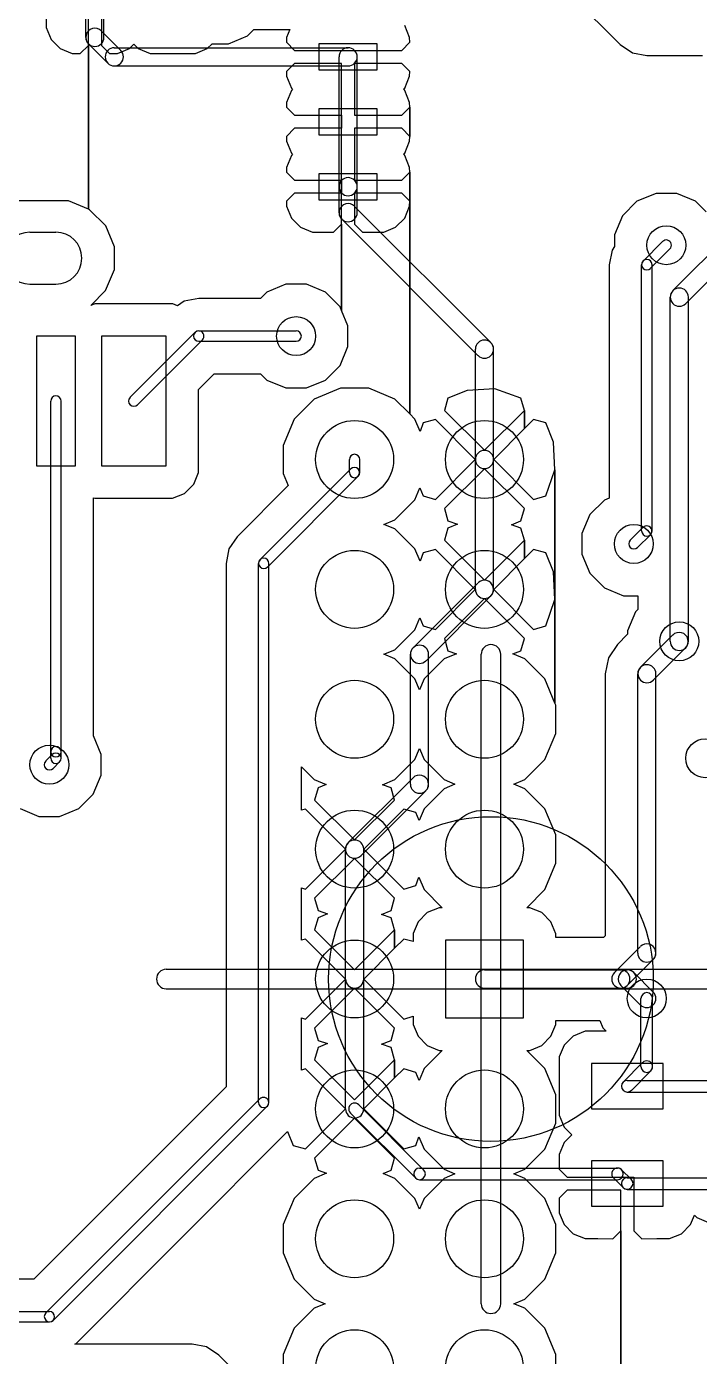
# Model space of a CAD drawing. Extents: x -29274 to 69862, y 24345 to 162744.
# Drawn here: x 47474 to 52655, y 57964 to 68203 of the extents above; entities that cross this region are included whole.
import ezdxf

# ---------------------------------------------------------------- set-up
doc = ezdxf.new("R2010")
doc.units = 0
doc.layers.add('BLACK', color=1, linetype='CONTINUOUS')

msp = doc.modelspace()

# ---------------------------------------------------------------- linework, layer by layer
at = {"layer": 'BLACK'}
for p, q in [((50745, 69365), (52045, 68065)), ((50745, 69365), (52045, 68065)), ((47930, 68120), (47930, 68470)), ((47950, 68057), (47950, 68420)), ((47950, 68057), (47950, 68420)), ((48070, 68120), (48070, 68470)), ((47626, 68294), (47626, 68195)), ((47626, 68294), (47626, 68195)), ((48050, 68370), (48050, 68057)), ((48050, 68370), (48050, 68057)), ((47626, 68195), (47664, 68104)), ((47626, 68195), (47664, 68104)), ((50424, 68119), (50386, 68211)), ((50424, 68119), (50386, 68211)), ((47664, 68104), (47734, 68034)), ((47664, 68104), (47734, 68034)), ((48199, 68020), (48050, 68169)), ((49029, 68071), (49176, 68132)), ((49029, 68071), (49176, 68132)), ((49176, 68132), (49224, 68180)), ((49176, 68132), (49224, 68180)), ((49224, 68180), (49501, 68180)), ((49224, 68180), (49501, 68180)), ((49476, 68119), (49475, 68082)), ((49476, 68119), (49475, 68082)), ((49501, 68180), (49476, 68119)), ((49501, 68180), (49476, 68119)), ((50425, 68082), (50424, 68119)), ((50425, 68082), (50424, 68119)), ((47734, 68034), (47826, 67996)), ((47734, 68034), (47826, 67996)), ((47826, 67996), (47888, 67995)), ((47826, 67996), (47888, 67995)), ((47888, 67995), (47950, 68057)), ((47888, 67995), (47950, 68057)), ((47950, 66798), (47950, 68057)), ((47950, 68057), (47950, 66798)), ((47950, 66798), (47950, 68057)), ((47950, 68057), (47950, 66798)), ((48100, 67921), (47951, 68070)), ((48050, 68057), (48112, 67995)), ((48050, 68057), (48112, 67995)), ((48112, 67995), (48174, 67996)), ((48112, 67995), (48174, 67996)), ((48150, 68040), (49950, 68040)), ((48174, 67996), (48266, 68034)), ((48174, 67996), (48266, 68034)), ((48266, 68034), (48300, 68068)), ((48266, 68034), (48300, 68068)), ((48300, 68068), (48334, 68034)), ((48300, 68068), (48334, 68034)), ((48334, 68034), (48425, 67996)), ((48334, 68034), (48425, 67996)), ((48425, 67996), (48524, 67996)), ((48425, 67996), (48524, 67996)), ((48524, 67996), (48774, 67996)), ((48524, 67996), (48774, 67996)), ((48774, 67996), (48866, 68034)), ((48774, 67996), (48866, 68034)), ((48866, 68034), (48903, 68071)), ((48866, 68034), (48903, 68071)), ((48903, 68071), (49029, 68071)), ((48903, 68071), (49029, 68071)), ((49475, 68082), (49537, 68020)), ((49475, 68082), (49537, 68020)), ((49537, 68020), (49850, 68020)), ((49537, 68020), (49850, 68020)), ((50175, 68070), (49725, 68070)), ((49725, 68070), (49725, 67870)), ((49850, 68020), (49900, 68020)), ((49850, 68020), (49900, 68020)), ((49900, 68020), (50000, 68020)), ((49900, 68020), (50000, 68020)), ((50000, 68020), (50050, 68020)), ((50000, 68020), (50050, 68020)), ((50050, 68020), (50363, 68020)), ((50050, 68020), (50363, 68020)), ((50175, 67870), (50175, 68070)), ((50363, 68020), (50425, 68082)), ((50363, 68020), (50425, 68082)), ((52045, 68065), (52139, 68002)), ((52045, 68065), (52139, 68002)), ((52139, 68002), (52250, 67980)), ((52139, 68002), (52250, 67980)), ((48150, 67900), (49950, 67900)), ((49537, 67920), (49475, 67858)), ((49537, 67920), (49475, 67858)), ((49900, 67920), (49537, 67920)), ((49900, 67920), (49537, 67920)), ((49880, 66970), (49880, 67970)), ((49900, 67758), (49900, 67920)), ((49900, 67758), (49900, 67920)), ((50363, 67920), (50000, 67920)), ((50000, 67920), (50000, 67758)), ((50363, 67920), (50000, 67920)), ((50000, 67920), (50000, 67758)), ((50020, 66970), (50020, 67970)), ((50425, 67858), (50363, 67920)), ((50425, 67858), (50363, 67920)), ((52250, 67980), (52680, 67980)), ((52250, 67980), (52680, 67980)), ((49475, 67858), (49476, 67821)), ((49475, 67858), (49476, 67821)), ((49476, 67821), (49514, 67729)), ((49476, 67821), (49514, 67729)), ((49725, 67870), (50175, 67870)), ((50386, 67729), (50424, 67821)), ((50386, 67729), (50424, 67821)), ((50424, 67821), (50425, 67858)), ((50424, 67821), (50425, 67858)), ((49514, 67711), (49476, 67619)), ((49514, 67711), (49476, 67619)), ((49514, 67729), (49523, 67720)), ((49514, 67729), (49523, 67720)), ((49523, 67720), (49514, 67711)), ((49523, 67720), (49514, 67711)), ((49900, 67682), (49900, 67758)), ((49900, 67682), (49900, 67758)), ((49900, 67520), (49900, 67682)), ((49900, 67520), (49900, 67682)), ((50000, 67758), (50000, 67682)), ((50000, 67758), (50000, 67682)), ((50000, 67682), (50000, 67520)), ((50000, 67682), (50000, 67520)), ((50377, 67720), (50386, 67729)), ((50377, 67720), (50386, 67729)), ((50386, 67711), (50377, 67720)), ((50386, 67711), (50377, 67720)), ((50424, 67619), (50386, 67711)), ((50424, 67619), (50386, 67711)), ((49476, 67619), (49475, 67582)), ((49476, 67619), (49475, 67582)), ((49475, 67582), (49537, 67520)), ((49475, 67582), (49537, 67520)), ((50363, 67520), (50425, 67582)), ((50363, 67520), (50425, 67582)), ((50425, 67582), (50424, 67619)), ((50425, 67582), (50424, 67619)), ((50425, 67358), (50425, 67582)), ((50425, 67582), (50425, 67358)), ((50425, 67358), (50425, 67582)), ((50425, 67582), (50425, 67358)), ((49537, 67520), (49900, 67520)), ((49537, 67520), (49900, 67520)), ((50175, 67570), (49725, 67570)), ((49725, 67570), (49725, 67370)), ((49900, 67420), (49900, 67520)), ((49900, 67520), (49900, 67420)), ((49900, 67420), (49900, 67520)), ((49900, 67520), (49900, 67420)), ((50000, 67520), (50363, 67520)), ((50000, 67520), (50363, 67520)), ((50175, 67370), (50175, 67570)), ((49537, 67420), (49475, 67358)), ((49537, 67420), (49475, 67358)), ((49900, 67420), (49537, 67420)), ((49900, 67420), (49537, 67420)), ((49725, 67370), (50175, 67370)), ((49900, 67258), (49900, 67420)), ((49900, 67258), (49900, 67420)), ((50363, 67420), (50000, 67420)), ((50000, 67420), (50000, 67258)), ((50363, 67420), (50000, 67420)), ((50000, 67420), (50000, 67258)), ((50425, 67358), (50363, 67420)), ((50425, 67358), (50363, 67420)), ((49475, 67358), (49476, 67321)), ((49475, 67358), (49476, 67321)), ((49476, 67321), (49514, 67229)), ((49476, 67321), (49514, 67229)), ((50386, 67229), (50424, 67321)), ((50386, 67229), (50424, 67321)), ((50424, 67321), (50425, 67358)), ((50424, 67321), (50425, 67358)), ((49514, 67211), (49476, 67119)), ((49514, 67211), (49476, 67119)), ((49514, 67229), (49523, 67220)), ((49514, 67229), (49523, 67220)), ((49523, 67220), (49514, 67211)), ((49523, 67220), (49514, 67211)), ((49900, 67182), (49900, 67258)), ((49900, 67182), (49900, 67258)), ((49900, 67020), (49900, 67182)), ((49900, 67020), (49900, 67182)), ((50000, 67258), (50000, 67182)), ((50000, 67258), (50000, 67182)), ((50000, 67182), (50000, 67020)), ((50000, 67182), (50000, 67020)), ((50377, 67220), (50386, 67229)), ((50377, 67220), (50386, 67229)), ((50386, 67211), (50377, 67220)), ((50386, 67211), (50377, 67220)), ((50424, 67119), (50386, 67211)), ((50424, 67119), (50386, 67211)), ((49476, 67119), (49475, 67082)), ((49476, 67119), (49475, 67082)), ((49475, 67082), (49537, 67020)), ((49475, 67082), (49537, 67020)), ((50175, 67070), (49725, 67070)), ((49725, 67070), (49725, 66870)), ((50175, 66870), (50175, 67070)), ((50363, 67020), (50425, 67082)), ((50363, 67020), (50425, 67082)), ((50425, 67082), (50424, 67119)), ((50425, 67082), (50424, 67119)), ((50425, 66858), (50425, 67082)), ((50425, 67082), (50425, 66858)), ((50425, 66858), (50425, 67082)), ((50425, 67082), (50425, 66858)), ((49537, 67020), (49900, 67020)), ((49537, 67020), (49900, 67020)), ((49880, 66770), (49880, 66970)), ((49900, 66920), (49900, 67020)), ((49900, 67020), (49900, 66920)), ((49900, 66920), (49900, 67020)), ((49900, 67020), (49900, 66920)), ((50000, 67020), (50363, 67020)), ((50000, 67020), (50363, 67020)), ((50020, 66770), (50020, 66970)), ((52451, 66170), (53300, 67019)), ((47623, 66861), (47403, 66861)), ((47623, 66861), (47403, 66861)), ((47798, 66861), (47623, 66861)), ((47798, 66861), (47623, 66861)), ((47950, 66798), (47798, 66861)), ((47950, 66798), (47798, 66861)), ((49537, 66920), (49475, 66858)), ((49537, 66920), (49475, 66858)), ((49475, 66858), (49476, 66821)), ((49475, 66858), (49476, 66821)), ((49900, 66920), (49537, 66920)), ((49900, 66920), (49537, 66920)), ((49725, 66870), (50175, 66870)), ((49900, 66682), (49900, 66920)), ((49900, 66682), (49900, 66920)), ((50363, 66920), (50000, 66920)), ((50000, 66920), (50000, 66682)), ((50363, 66920), (50000, 66920)), ((50000, 66920), (50000, 66682)), ((50425, 66858), (50363, 66920)), ((50425, 66858), (50363, 66920)), ((50424, 66821), (50425, 66858)), ((50424, 66821), (50425, 66858)), ((50425, 65221), (50425, 66858)), ((50425, 66858), (50425, 65221)), ((50425, 65221), (50425, 66858)), ((50425, 66858), (50425, 65221)), ((52174, 66858), (52062, 66746)), ((52174, 66858), (52062, 66746)), ((52321, 66919), (52174, 66858)), ((52321, 66919), (52174, 66858)), ((52480, 66919), (52321, 66919)), ((52480, 66919), (52321, 66919)), ((52626, 66858), (52480, 66919)), ((52626, 66858), (52480, 66919)), ((52550, 66071), (53399, 66920)), ((52706, 66778), (52626, 66858)), ((52706, 66778), (52626, 66858)), ((47960, 66793), (47950, 66798)), ((47960, 66793), (47950, 66798)), ((48084, 66669), (47960, 66793)), ((48084, 66669), (47960, 66793)), ((49476, 66821), (49514, 66729)), ((49476, 66821), (49514, 66729)), ((51049, 65770), (50000, 66819)), ((50386, 66729), (50424, 66821)), ((50386, 66729), (50424, 66821)), ((48151, 66507), (48084, 66669)), ((48151, 66507), (48084, 66669)), ((49514, 66729), (49584, 66659)), ((49514, 66729), (49584, 66659)), ((49584, 66659), (49675, 66621)), ((49584, 66659), (49675, 66621)), ((49838, 66620), (49900, 66682)), ((49838, 66620), (49900, 66682)), ((49900, 66018), (49900, 66682)), ((49900, 66682), (49900, 66018)), ((49900, 66018), (49900, 66682)), ((49900, 66682), (49900, 66018)), ((50950, 65671), (49901, 66720)), ((50000, 66682), (50062, 66620)), ((50000, 66682), (50062, 66620)), ((50225, 66621), (50316, 66659)), ((50225, 66621), (50316, 66659)), ((50316, 66659), (50386, 66729)), ((50316, 66659), (50386, 66729)), ((52062, 66746), (52001, 66600)), ((52062, 66746), (52001, 66600)), ((47500, 66620), (47700, 66620)), ((49675, 66621), (49774, 66621)), ((49675, 66621), (49774, 66621)), ((49774, 66621), (49838, 66620)), ((49774, 66621), (49838, 66620)), ((50062, 66620), (50126, 66621)), ((50062, 66620), (50126, 66621)), ((50126, 66621), (50225, 66621)), ((50126, 66621), (50225, 66621)), ((52001, 66600), (52001, 66510)), ((52001, 66600), (52001, 66510)), ((48151, 66332), (48151, 66507)), ((48151, 66332), (48151, 66507)), ((51982, 66481), (51960, 66370)), ((51982, 66481), (51960, 66370)), ((52001, 66510), (51982, 66481)), ((52001, 66510), (51982, 66481)), ((52222, 66398), (52372, 66548)), ((52278, 66342), (52428, 66492)), ((51960, 66370), (51960, 64573)), ((51960, 66370), (51960, 64573)), ((52210, 64320), (52210, 66370)), ((52290, 64320), (52290, 66370)), ((48083, 66170), (48151, 66332)), ((48083, 66170), (48151, 66332)), ((47500, 66220), (47700, 66220)), ((47968, 66056), (48083, 66170)), ((47968, 66056), (48083, 66170)), ((49324, 66158), (49276, 66110)), ((49324, 66158), (49276, 66110)), ((49471, 66219), (49324, 66158)), ((49471, 66219), (49324, 66158)), ((49630, 66219), (49471, 66219)), ((49630, 66219), (49471, 66219)), ((49776, 66158), (49630, 66219)), ((49776, 66158), (49630, 66219)), ((49888, 66046), (49776, 66158)), ((49888, 66046), (49776, 66158)), ((48001, 66069), (47968, 66056)), ((48001, 66069), (47968, 66056)), ((48501, 66069), (48001, 66069)), ((48501, 66069), (48001, 66069)), ((48600, 66069), (48501, 66069)), ((48600, 66069), (48501, 66069)), ((48637, 66054), (48600, 66069)), ((48637, 66054), (48600, 66069)), ((48689, 66088), (48637, 66054)), ((48689, 66088), (48637, 66054)), ((48800, 66110), (48689, 66088)), ((48800, 66110), (48689, 66088)), ((49276, 66110), (48800, 66110)), ((49276, 66110), (48800, 66110)), ((49900, 66018), (49888, 66046)), ((49900, 66018), (49888, 66046)), ((52430, 63470), (52430, 66120)), ((52570, 63470), (52570, 66120)), ((49949, 65899), (49900, 66018)), ((49949, 65899), (49900, 66018)), ((48272, 65349), (48771, 65848)), ((48800, 65860), (49550, 65860)), ((49949, 65740), (49949, 65899)), ((49949, 65740), (49949, 65899)), ((47850, 65820), (47550, 65820)), ((47550, 65820), (47550, 64820)), ((47850, 64820), (47850, 65820)), ((48550, 65820), (48050, 65820)), ((48050, 65820), (48050, 64820)), ((48329, 65292), (48828, 65791)), ((48550, 64820), (48550, 65820)), ((48800, 65780), (49550, 65780)), ((49888, 65594), (49949, 65740)), ((49888, 65594), (49949, 65740)), ((50930, 64870), (50930, 65720)), ((51070, 64870), (51070, 65720)), ((48799, 65409), (48920, 65530)), ((48799, 65409), (48920, 65530)), ((48920, 65530), (49276, 65530)), ((48920, 65530), (49276, 65530)), ((49276, 65530), (49324, 65482)), ((49276, 65530), (49324, 65482)), ((49776, 65482), (49888, 65594)), ((49776, 65482), (49888, 65594)), ((49324, 65482), (49470, 65421)), ((49324, 65482), (49470, 65421)), ((49629, 65421), (49776, 65482)), ((49629, 65421), (49776, 65482)), ((48799, 64869), (48799, 65409)), ((48799, 64869), (48799, 65409)), ((49470, 65421), (49629, 65421)), ((49470, 65421), (49629, 65421)), ((49689, 65335), (49535, 65181)), ((49689, 65335), (49535, 65181)), ((49891, 65419), (49689, 65335)), ((49891, 65419), (49689, 65335)), ((50109, 65419), (49891, 65419)), ((50109, 65419), (49891, 65419)), ((50311, 65335), (50109, 65419)), ((50311, 65335), (50109, 65419)), ((50425, 65221), (50311, 65335)), ((50425, 65221), (50311, 65335)), ((50719, 65342), (50692, 65248)), ((50719, 65342), (50692, 65248)), ((50866, 65402), (50719, 65342)), ((50866, 65402), (50719, 65342)), ((51079, 65413), (50866, 65402)), ((51079, 65413), (50866, 65402)), ((51281, 65342), (51079, 65413)), ((51281, 65342), (51079, 65413)), ((51308, 65248), (51281, 65342)), ((51308, 65248), (51281, 65342)), ((47660, 62620), (47660, 65320)), ((47740, 62620), (47740, 65320)), ((50465, 65181), (50425, 65221)), ((50465, 65181), (50425, 65221)), ((50692, 65248), (51000, 64941)), ((50692, 65248), (51000, 64941)), ((51000, 64941), (51308, 65248)), ((51000, 64941), (51308, 65248)), ((51308, 65108), (51308, 65248)), ((51308, 65248), (51308, 65108)), ((51308, 65108), (51308, 65248)), ((51308, 65248), (51308, 65108)), ((49535, 65181), (49451, 64979)), ((49535, 65181), (49451, 64979)), ((50504, 65086), (50465, 65181)), ((50504, 65086), (50465, 65181)), ((50528, 65151), (50504, 65086)), ((50528, 65151), (50504, 65086)), ((50622, 65178), (50528, 65151)), ((50622, 65178), (50528, 65151)), ((50929, 64870), (50622, 65178)), ((50929, 64870), (50622, 65178)), ((51378, 65178), (51308, 65108)), ((51378, 65178), (51308, 65108)), ((51472, 65151), (51378, 65178)), ((51472, 65151), (51378, 65178)), ((51532, 65004), (51472, 65151)), ((51532, 65004), (51472, 65151)), ((51308, 65108), (51071, 64870)), ((51308, 65108), (51071, 64870)), ((49451, 64979), (49451, 64761)), ((49451, 64979), (49451, 64761)), ((51543, 64791), (51532, 65004)), ((51543, 64791), (51532, 65004)), ((47550, 64820), (47850, 64820)), ((48050, 64820), (48550, 64820)), ((48799, 64770), (48799, 64869)), ((48799, 64770), (48799, 64869)), ((49960, 64770), (49960, 64870)), ((50040, 64770), (50040, 64870)), ((50622, 64562), (50929, 64870)), ((50622, 64562), (50929, 64870)), ((50930, 63870), (50930, 64870)), ((51070, 63870), (51070, 64870)), ((51071, 64870), (51378, 64562)), ((51071, 64870), (51378, 64562)), ((48761, 64679), (48799, 64770)), ((48761, 64679), (48799, 64770)), ((49971, 64798), (49272, 64099)), ((50028, 64741), (49329, 64042)), ((49451, 64761), (49489, 64670)), ((49451, 64761), (49489, 64670)), ((51000, 64799), (50692, 64492)), ((51000, 64799), (50692, 64492)), ((51308, 64492), (51000, 64799)), ((51308, 64492), (51000, 64799)), ((51472, 64589), (51543, 64791)), ((51472, 64589), (51543, 64791)), ((51543, 63791), (51543, 64791)), ((51543, 64791), (51543, 63791)), ((51543, 63791), (51543, 64791)), ((51543, 64791), (51543, 63791)), ((48599, 64571), (48691, 64609)), ((48599, 64571), (48691, 64609)), ((48691, 64609), (48761, 64679)), ((48691, 64609), (48761, 64679)), ((49489, 64670), (49095, 64275)), ((49489, 64670), (49095, 64275)), ((50465, 64559), (50502, 64651)), ((50465, 64559), (50502, 64651)), ((50502, 64651), (50528, 64589)), ((50502, 64651), (50528, 64589)), ((47990, 62742), (47990, 64576)), ((47990, 64576), (48000, 64571)), ((47990, 62742), (47990, 64576)), ((47990, 64576), (48000, 64571)), ((48000, 64571), (48099, 64571)), ((48000, 64571), (48099, 64571)), ((48099, 64571), (48599, 64571)), ((48099, 64571), (48599, 64571)), ((50311, 64405), (50465, 64559)), ((50311, 64405), (50465, 64559)), ((50528, 64589), (50622, 64562)), ((50528, 64589), (50622, 64562)), ((51378, 64562), (51472, 64589)), ((51378, 64562), (51472, 64589)), ((51924, 64558), (51812, 64446)), ((51924, 64558), (51812, 64446)), ((51960, 64573), (51924, 64558)), ((51960, 64573), (51924, 64558)), ((50226, 64370), (50311, 64405)), ((50226, 64370), (50311, 64405)), ((50692, 64492), (50719, 64398)), ((50692, 64492), (50719, 64398)), ((51281, 64398), (51308, 64492)), ((51281, 64398), (51308, 64492)), ((51812, 64446), (51751, 64300)), ((51812, 64446), (51751, 64300)), ((50311, 64335), (50226, 64370)), ((50311, 64335), (50226, 64370)), ((50465, 64181), (50311, 64335)), ((50465, 64181), (50311, 64335)), ((50719, 64342), (50692, 64248)), ((50719, 64342), (50692, 64248)), ((50719, 64398), (50792, 64373)), ((50719, 64398), (50792, 64373)), ((50792, 64373), (50719, 64342)), ((50792, 64373), (50719, 64342)), ((51207, 64368), (51281, 64398)), ((51207, 64368), (51281, 64398)), ((51281, 64342), (51207, 64368)), ((51281, 64342), (51207, 64368)), ((51308, 64248), (51281, 64342)), ((51308, 64248), (51281, 64342)), ((51751, 64300), (51751, 64141)), ((51751, 64300), (51751, 64141)), ((52122, 64249), (52221, 64348)), ((49095, 64275), (49032, 64181)), ((49095, 64275), (49032, 64181)), ((50692, 64248), (51000, 63941)), ((50692, 64248), (51000, 63941)), ((51000, 63941), (51308, 64248)), ((51000, 63941), (51308, 64248)), ((51308, 64108), (51308, 64248)), ((51308, 64248), (51308, 64108)), ((51308, 64108), (51308, 64248)), ((51308, 64248), (51308, 64108)), ((52179, 64192), (52278, 64291)), ((49032, 64181), (49010, 64070)), ((49032, 64181), (49010, 64070)), ((50504, 64086), (50465, 64181)), ((50504, 64086), (50465, 64181)), ((50528, 64151), (50504, 64086)), ((50528, 64151), (50504, 64086)), ((50622, 64178), (50528, 64151)), ((50622, 64178), (50528, 64151)), ((50929, 63870), (50622, 64178)), ((50929, 63870), (50622, 64178)), ((51308, 64108), (51071, 63870)), ((51308, 64108), (51071, 63870)), ((51378, 64178), (51308, 64108)), ((51378, 64178), (51308, 64108)), ((51472, 64151), (51378, 64178)), ((51472, 64151), (51378, 64178)), ((51532, 64004), (51472, 64151)), ((51532, 64004), (51472, 64151)), ((51751, 64141), (51812, 63994)), ((51751, 64141), (51812, 63994)), ((49010, 64070), (49010, 60040)), ((49010, 64070), (49010, 60040)), ((49260, 59920), (49260, 64070)), ((49340, 59920), (49340, 64070)), ((51543, 63791), (51532, 64004)), ((51543, 63791), (51532, 64004)), ((51812, 63994), (51924, 63882)), ((51812, 63994), (51924, 63882)), ((50451, 63420), (50950, 63919)), ((50550, 63321), (51049, 63820)), ((50622, 63562), (50929, 63870)), ((50622, 63562), (50929, 63870)), ((51000, 63799), (50692, 63492)), ((51000, 63799), (50692, 63492)), ((51308, 63492), (51000, 63799)), ((51308, 63492), (51000, 63799)), ((51071, 63870), (51378, 63562)), ((51071, 63870), (51378, 63562)), ((51472, 63589), (51543, 63791)), ((51472, 63589), (51543, 63791)), ((51543, 62994), (51543, 63791)), ((51543, 63791), (51543, 62994)), ((51543, 62994), (51543, 63791)), ((51543, 63791), (51543, 62994)), ((51924, 63882), (52070, 63821)), ((51924, 63882), (52070, 63821)), ((52070, 63821), (52180, 63821)), ((52070, 63821), (52180, 63821)), ((52180, 63821), (52180, 63714)), ((52180, 63821), (52180, 63714)), ((52162, 63696), (52101, 63550)), ((52162, 63696), (52101, 63550)), ((52180, 63714), (52162, 63696)), ((52180, 63714), (52162, 63696)), ((50465, 63559), (50502, 63651)), ((50465, 63559), (50502, 63651)), ((50502, 63651), (50528, 63589)), ((50502, 63651), (50528, 63589)), ((50528, 63589), (50622, 63562)), ((50528, 63589), (50622, 63562)), ((51378, 63562), (51472, 63589)), ((51378, 63562), (51472, 63589)), ((50311, 63405), (50465, 63559)), ((50311, 63405), (50465, 63559)), ((50692, 63492), (50719, 63398)), ((50692, 63492), (50719, 63398)), ((51281, 63398), (51308, 63492)), ((51281, 63398), (51308, 63492)), ((52101, 63524), (52024, 63446)), ((52101, 63524), (52024, 63446)), ((52101, 63550), (52101, 63524)), ((52101, 63550), (52101, 63524)), ((52201, 63270), (52450, 63519)), ((50226, 63370), (50311, 63405)), ((50226, 63370), (50311, 63405)), ((50719, 63398), (50784, 63375)), ((50719, 63398), (50784, 63375)), ((51219, 63373), (51281, 63398)), ((51219, 63373), (51281, 63398)), ((52024, 63446), (51954, 63343)), ((52024, 63446), (51954, 63343)), ((52300, 63171), (52549, 63420)), ((50311, 63335), (50226, 63370)), ((50311, 63335), (50226, 63370)), ((50465, 63181), (50311, 63335)), ((50465, 63181), (50311, 63335)), ((50430, 62370), (50430, 63370)), ((50689, 63335), (50535, 63181)), ((50689, 63335), (50535, 63181)), ((50570, 62370), (50570, 63370)), ((50784, 63375), (50689, 63335)), ((50784, 63375), (50689, 63335)), ((50975, 58370), (50975, 63370)), ((51125, 58370), (51125, 63370)), ((51311, 63335), (51219, 63373)), ((51311, 63335), (51219, 63373)), ((51465, 63181), (51311, 63335)), ((51465, 63181), (51311, 63335)), ((51954, 63343), (51930, 63220)), ((51954, 63343), (51930, 63220)), ((50500, 63097), (50465, 63181)), ((50500, 63097), (50465, 63181)), ((50535, 63181), (50500, 63097)), ((50535, 63181), (50500, 63097)), ((51543, 62994), (51465, 63181)), ((51543, 62994), (51465, 63181)), ((51930, 63220), (51930, 61203)), ((51930, 63220), (51930, 61203)), ((52180, 61070), (52180, 63220)), ((52320, 61070), (52320, 63220)), ((51549, 62979), (51543, 62994)), ((51549, 62979), (51543, 62994)), ((51549, 62761), (51549, 62979)), ((51549, 62761), (51549, 62979)), ((48049, 62599), (47990, 62742)), ((48049, 62599), (47990, 62742)), ((51465, 62559), (51549, 62761)), ((51465, 62559), (51549, 62761)), ((47671, 62598), (47622, 62549)), ((47660, 62570), (47660, 62620)), ((47740, 62570), (47740, 62620)), ((48049, 62440), (48049, 62599)), ((48049, 62440), (48049, 62599)), ((50311, 62405), (50465, 62559)), ((50311, 62405), (50465, 62559)), ((50465, 62559), (50500, 62644)), ((50465, 62559), (50500, 62644)), ((50500, 62644), (50535, 62559)), ((50500, 62644), (50535, 62559)), ((50535, 62559), (50689, 62405)), ((50535, 62559), (50689, 62405)), ((51311, 62405), (51465, 62559)), ((51311, 62405), (51465, 62559)), ((47728, 62541), (47679, 62492)), ((49590, 62169), (49590, 62504)), ((49590, 62504), (49689, 62405)), ((49590, 62169), (49590, 62504)), ((49590, 62504), (49689, 62405)), ((47988, 62294), (48049, 62440)), ((47988, 62294), (48049, 62440)), ((49689, 62405), (49780, 62368)), ((49689, 62405), (49780, 62368)), ((49780, 62368), (49719, 62342)), ((49780, 62368), (49719, 62342)), ((49951, 61920), (50450, 62419)), ((50215, 62366), (50311, 62405)), ((50215, 62366), (50311, 62405)), ((50281, 62342), (50215, 62366)), ((50281, 62342), (50215, 62366)), ((50689, 62405), (50773, 62370)), ((50689, 62405), (50773, 62370)), ((50773, 62370), (50689, 62335)), ((50773, 62370), (50689, 62335)), ((51226, 62370), (51311, 62405)), ((51226, 62370), (51311, 62405)), ((51311, 62335), (51226, 62370)), ((51311, 62335), (51226, 62370)), ((47876, 62182), (47988, 62294)), ((47876, 62182), (47988, 62294)), ((49719, 62342), (49692, 62248)), ((49719, 62342), (49692, 62248)), ((50050, 61821), (50549, 62320)), ((50308, 62248), (50281, 62342)), ((50308, 62248), (50281, 62342)), ((50689, 62335), (50535, 62181)), ((50689, 62335), (50535, 62181)), ((51465, 62181), (51311, 62335)), ((51465, 62181), (51311, 62335)), ((47424, 62182), (47570, 62121)), ((47424, 62182), (47570, 62121)), ((47729, 62121), (47876, 62182)), ((47729, 62121), (47876, 62182)), ((49622, 62178), (49590, 62169)), ((49622, 62178), (49590, 62169)), ((49929, 61870), (49622, 62178)), ((49929, 61870), (49622, 62178)), ((49692, 62248), (50000, 61941)), ((49692, 62248), (50000, 61941)), ((50000, 61941), (50308, 62248)), ((50000, 61941), (50308, 62248)), ((50378, 62178), (50071, 61870)), ((50378, 62178), (50071, 61870)), ((50472, 62151), (50378, 62178)), ((50472, 62151), (50378, 62178)), ((50497, 62090), (50472, 62151)), ((50497, 62090), (50472, 62151)), ((50535, 62181), (50497, 62090)), ((50535, 62181), (50497, 62090)), ((51549, 61979), (51465, 62181)), ((51549, 61979), (51465, 62181)), ((47570, 62121), (47729, 62121)), ((47570, 62121), (47729, 62121)), ((51549, 61761), (51549, 61979)), ((51549, 61761), (51549, 61979)), ((49622, 61562), (49929, 61870)), ((49622, 61562), (49929, 61870)), ((49930, 60870), (49930, 61870)), ((49930, 59870), (49930, 61870)), ((50070, 60870), (50070, 61870)), ((50070, 59870), (50070, 61870)), ((50071, 61870), (50378, 61562)), ((50071, 61870), (50378, 61562)), ((50000, 61799), (49692, 61492)), ((50000, 61799), (49692, 61492)), ((50308, 61492), (50000, 61799)), ((50308, 61492), (50000, 61799)), ((51465, 61559), (51549, 61761)), ((51465, 61559), (51549, 61761)), ((50472, 61589), (50495, 61655)), ((50472, 61589), (50495, 61655)), ((50495, 61655), (50535, 61559)), ((50495, 61655), (50535, 61559)), ((49590, 61169), (49590, 61572)), ((49590, 61572), (49622, 61562)), ((49590, 61169), (49590, 61572)), ((49590, 61572), (49622, 61562)), ((50378, 61562), (50472, 61589)), ((50378, 61562), (50472, 61589)), ((50535, 61559), (50675, 61419)), ((50535, 61559), (50675, 61419)), ((51325, 61419), (51465, 61559)), ((51325, 61419), (51465, 61559)), ((49692, 61492), (49719, 61398)), ((49692, 61492), (49719, 61398)), ((50281, 61398), (50308, 61492)), ((50281, 61398), (50308, 61492)), ((49719, 61342), (49692, 61248)), ((49719, 61342), (49692, 61248)), ((49719, 61398), (49792, 61373)), ((49719, 61398), (49792, 61373)), ((49792, 61373), (49719, 61342)), ((49792, 61373), (49719, 61342)), ((50207, 61368), (50281, 61398)), ((50207, 61368), (50281, 61398)), ((50281, 61342), (50207, 61368)), ((50281, 61342), (50207, 61368)), ((50308, 61248), (50281, 61342)), ((50308, 61248), (50281, 61342)), ((50559, 61381), (50489, 61311)), ((50559, 61381), (50489, 61311)), ((50651, 61419), (50559, 61381)), ((50651, 61419), (50559, 61381)), ((50675, 61419), (50651, 61419)), ((50675, 61419), (50651, 61419)), ((51350, 61419), (51325, 61419)), ((51350, 61419), (51325, 61419)), ((51441, 61381), (51350, 61419)), ((51441, 61381), (51350, 61419)), ((51511, 61311), (51441, 61381)), ((51511, 61311), (51441, 61381)), ((49692, 61248), (50000, 60941)), ((49692, 61248), (50000, 60941)), ((50000, 60941), (50308, 61248)), ((50000, 60941), (50308, 61248)), ((50308, 61108), (50308, 61248)), ((50308, 61248), (50308, 61108)), ((50308, 61108), (50308, 61248)), ((50308, 61248), (50308, 61108)), ((50489, 61311), (50451, 61220)), ((50489, 61311), (50451, 61220)), ((51549, 61219), (51511, 61311)), ((51549, 61219), (51511, 61311)), ((49622, 61178), (49590, 61169)), ((49622, 61178), (49590, 61169)), ((49929, 60870), (49622, 61178)), ((49929, 60870), (49622, 61178)), ((50378, 61178), (50308, 61108)), ((50378, 61178), (50308, 61108)), ((50451, 61158), (50378, 61178)), ((50451, 61158), (50378, 61178)), ((50451, 61220), (50451, 61158)), ((50451, 61220), (50451, 61158)), ((51300, 61170), (50700, 61170)), ((50700, 61170), (50700, 60570)), ((51300, 60570), (51300, 61170)), ((51549, 61190), (51549, 61219)), ((51549, 61190), (51549, 61219)), ((51917, 61190), (51549, 61190)), ((51917, 61190), (51549, 61190)), ((51930, 61203), (51917, 61190)), ((51930, 61203), (51917, 61190)), ((50308, 61108), (50071, 60870)), ((50308, 61108), (50071, 60870)), ((52001, 60920), (52200, 61119)), ((48550, 60945), (53550, 60945)), ((51000, 60940), (52050, 60940)), ((51000, 60940), (52100, 60940)), ((52100, 60821), (52299, 61020)), ((49622, 60562), (49929, 60870)), ((49622, 60562), (49929, 60870)), ((50071, 60870), (50378, 60562)), ((50071, 60870), (50378, 60562)), ((52200, 60671), (52051, 60820)), ((52299, 60770), (52150, 60919)), ((48550, 60795), (53550, 60795)), ((50000, 60799), (49692, 60492)), ((50000, 60799), (49692, 60492)), ((50308, 60492), (50000, 60799)), ((50308, 60492), (50000, 60799)), ((51000, 60800), (52050, 60800)), ((51000, 60800), (52100, 60800)), ((52205, 60196), (52205, 60720)), ((52295, 60196), (52295, 60720)), ((49590, 60169), (49590, 60572)), ((49590, 60572), (49622, 60562)), ((49590, 60169), (49590, 60572)), ((49590, 60572), (49622, 60562)), ((50378, 60562), (50451, 60583)), ((50378, 60562), (50451, 60583)), ((50451, 60583), (50451, 60521)), ((50451, 60583), (50451, 60521)), ((50451, 60521), (50489, 60429)), ((50451, 60521), (50489, 60429)), ((50700, 60570), (51300, 60570)), ((51511, 60429), (51549, 60520)), ((51511, 60429), (51549, 60520)), ((51549, 60520), (51549, 60550)), ((51549, 60550), (51888, 60550)), ((51549, 60520), (51549, 60550)), ((51549, 60550), (51888, 60550)), ((51888, 60550), (51912, 60494)), ((51888, 60550), (51912, 60494)), ((49692, 60492), (49719, 60398)), ((49692, 60492), (49719, 60398)), ((50281, 60398), (50308, 60492)), ((50281, 60398), (50308, 60492)), ((50489, 60429), (50559, 60359)), ((50489, 60429), (50559, 60359)), ((51441, 60359), (51511, 60429)), ((51441, 60359), (51511, 60429)), ((51684, 60431), (51614, 60361)), ((51684, 60431), (51614, 60361)), ((51776, 60469), (51684, 60431)), ((51776, 60469), (51684, 60431)), ((51937, 60469), (51776, 60469)), ((51937, 60469), (51776, 60469)), ((51912, 60494), (51937, 60469)), ((51912, 60494), (51937, 60469)), ((49719, 60342), (49692, 60248)), ((49719, 60342), (49692, 60248)), ((49719, 60398), (49792, 60373)), ((49719, 60398), (49792, 60373)), ((49792, 60373), (49719, 60342)), ((49792, 60373), (49719, 60342)), ((50207, 60368), (50281, 60398)), ((50207, 60368), (50281, 60398)), ((50281, 60342), (50207, 60368)), ((50281, 60342), (50207, 60368)), ((50308, 60248), (50281, 60342)), ((50308, 60248), (50281, 60342)), ((50675, 60321), (50535, 60181)), ((50675, 60321), (50535, 60181)), ((50559, 60359), (50650, 60321)), ((50559, 60359), (50650, 60321)), ((50650, 60321), (50675, 60321)), ((50650, 60321), (50675, 60321)), ((51465, 60181), (51325, 60321)), ((51325, 60321), (51349, 60321)), ((51465, 60181), (51325, 60321)), ((51325, 60321), (51349, 60321)), ((51349, 60321), (51441, 60359)), ((51349, 60321), (51441, 60359)), ((51614, 60361), (51576, 60270)), ((51614, 60361), (51576, 60270)), ((49692, 60248), (50000, 59941)), ((49692, 60248), (50000, 59941)), ((50000, 59941), (50308, 60248)), ((50000, 59941), (50308, 60248)), ((50308, 60108), (50308, 60248)), ((50308, 60248), (50308, 60108)), ((50308, 60108), (50308, 60248)), ((50308, 60248), (50308, 60108)), ((51576, 60270), (51576, 60171)), ((51576, 60270), (51576, 60171)), ((52375, 60220), (51825, 60220)), ((51825, 60220), (51825, 59870)), ((52068, 60077), (52218, 60227)), ((52375, 59870), (52375, 60220)), ((49622, 60178), (49590, 60169)), ((49622, 60178), (49590, 60169)), ((49929, 59870), (49622, 60178)), ((49929, 59870), (49622, 60178)), ((50308, 60108), (50071, 59870)), ((50308, 60108), (50071, 59870)), ((50378, 60178), (50308, 60108)), ((50378, 60178), (50308, 60108)), ((50472, 60151), (50378, 60178)), ((50472, 60151), (50378, 60178)), ((50497, 60090), (50472, 60151)), ((50497, 60090), (50472, 60151)), ((50535, 60181), (50497, 60090)), ((50535, 60181), (50497, 60090)), ((51549, 59979), (51465, 60181)), ((51549, 59979), (51465, 60181)), ((51576, 60171), (51576, 59821)), ((51576, 60171), (51576, 59821)), ((52132, 60013), (52282, 60163)), ((49010, 60040), (47530, 58560)), ((49010, 60040), (47530, 58560)), ((52100, 60090), (52924, 60090)), ((52100, 60000), (52924, 60000)), ((47622, 58299), (49271, 59948)), ((50531, 59402), (50032, 59901)), ((51549, 59761), (51549, 59979)), ((51549, 59761), (51549, 59979)), ((47679, 58242), (49328, 59891)), ((49622, 59562), (49929, 59870)), ((49622, 59562), (49929, 59870)), ((50000, 59799), (49692, 59492)), ((50000, 59799), (49692, 59492)), ((50468, 59339), (49969, 59838)), ((50308, 59492), (50000, 59799)), ((50308, 59492), (50000, 59799)), ((50071, 59870), (50378, 59562)), ((50071, 59870), (50378, 59562)), ((51576, 59821), (51614, 59729)), ((51576, 59821), (51614, 59729)), ((51825, 59870), (52375, 59870)), ((47855, 58065), (49484, 59695)), ((47855, 58065), (49484, 59695)), ((49484, 59695), (49528, 59589)), ((49484, 59695), (49528, 59589)), ((51465, 59559), (51549, 59761)), ((51465, 59559), (51549, 59761)), ((51614, 59729), (51673, 59670)), ((51614, 59729), (51673, 59670)), ((49528, 59589), (49622, 59562)), ((49528, 59589), (49622, 59562)), ((50378, 59562), (50472, 59589)), ((50378, 59562), (50472, 59589)), ((50472, 59589), (50495, 59655)), ((50472, 59589), (50495, 59655)), ((50495, 59655), (50535, 59559)), ((50495, 59655), (50535, 59559)), ((51614, 59611), (51576, 59519)), ((51614, 59611), (51576, 59519)), ((51673, 59670), (51614, 59611)), ((51673, 59670), (51614, 59611)), ((49692, 59492), (49719, 59398)), ((49692, 59492), (49719, 59398)), ((50281, 59398), (50308, 59492)), ((50281, 59398), (50308, 59492)), ((50535, 59559), (50689, 59405)), ((50535, 59559), (50689, 59405)), ((51311, 59405), (51465, 59559)), ((51311, 59405), (51465, 59559)), ((51576, 59519), (51575, 59407)), ((51576, 59519), (51575, 59407)), ((49719, 59398), (49784, 59375)), ((49719, 59398), (49784, 59375)), ((50219, 59373), (50281, 59398)), ((50219, 59373), (50281, 59398)), ((50500, 59415), (52024, 59415)), ((50689, 59405), (50773, 59370)), ((50689, 59405), (50773, 59370)), ((51226, 59370), (51311, 59405)), ((51226, 59370), (51311, 59405)), ((51575, 59407), (51637, 59345)), ((51575, 59407), (51637, 59345)), ((52375, 59470), (51825, 59470)), ((51825, 59470), (51825, 59120)), ((52131, 59327), (52056, 59402)), ((52375, 59120), (52375, 59470)), ((49689, 59335), (49535, 59181)), ((49689, 59335), (49535, 59181)), ((49784, 59375), (49689, 59335)), ((49784, 59375), (49689, 59335)), ((50311, 59335), (50219, 59373)), ((50311, 59335), (50219, 59373)), ((50465, 59181), (50311, 59335)), ((50465, 59181), (50311, 59335)), ((50500, 59325), (52024, 59325)), ((50689, 59335), (50535, 59181)), ((50689, 59335), (50535, 59181)), ((50773, 59370), (50689, 59335)), ((50773, 59370), (50689, 59335)), ((51311, 59335), (51226, 59370)), ((51311, 59335), (51226, 59370)), ((51465, 59181), (51311, 59335)), ((51465, 59181), (51311, 59335)), ((51637, 59345), (52000, 59345)), ((51637, 59345), (52000, 59345)), ((52068, 59264), (51993, 59339)), ((52000, 59345), (52050, 59345)), ((52000, 59345), (52050, 59345)), ((52050, 59345), (52150, 59345)), ((52050, 59345), (52150, 59345)), ((52100, 59340), (52924, 59340)), ((52150, 59345), (52150, 59245)), ((52150, 59345), (52150, 59245)), ((49535, 59181), (49451, 58979)), ((49535, 59181), (49451, 58979)), ((50500, 59097), (50465, 59181)), ((50500, 59097), (50465, 59181)), ((50535, 59181), (50500, 59097)), ((50535, 59181), (50500, 59097)), ((51549, 58979), (51465, 59181)), ((51549, 58979), (51465, 59181)), ((51637, 59245), (51575, 59183)), ((51637, 59245), (51575, 59183)), ((51575, 59183), (51576, 59071)), ((51575, 59183), (51576, 59071)), ((52050, 59245), (51637, 59245)), ((52050, 59245), (51637, 59245)), ((52050, 58932), (52050, 59245)), ((52050, 58932), (52050, 59245)), ((52100, 59250), (52924, 59250)), ((52150, 59245), (52150, 59195)), ((52150, 59245), (52150, 59195)), ((52150, 59195), (52150, 58932)), ((52150, 59195), (52150, 58932)), ((51825, 59120), (52375, 59120)), ((49451, 58979), (49451, 58761)), ((49451, 58979), (49451, 58761)), ((51549, 58761), (51549, 58979)), ((51549, 58761), (51549, 58979)), ((51576, 59071), (51614, 58979)), ((51576, 59071), (51614, 58979)), ((51614, 58979), (51684, 58909)), ((51614, 58979), (51684, 58909)), ((52516, 58909), (52586, 58979)), ((52516, 58909), (52586, 58979)), ((52586, 58979), (52616, 59052)), ((52586, 58979), (52616, 59052)), ((52616, 59052), (52634, 59034)), ((52616, 59052), (52634, 59034)), ((52634, 59034), (52725, 58996)), ((52634, 59034), (52725, 58996)), ((51684, 58909), (51775, 58871)), ((51684, 58909), (51775, 58871)), ((51988, 58870), (52050, 58932)), ((51988, 58870), (52050, 58932)), ((52050, 56690), (52050, 58932)), ((52050, 58932), (52050, 56690)), ((52050, 56690), (52050, 58932)), ((52050, 58932), (52050, 56690)), ((52150, 58932), (52212, 58870)), ((52150, 58932), (52212, 58870)), ((52425, 58871), (52516, 58909)), ((52425, 58871), (52516, 58909)), ((51775, 58871), (51874, 58871)), ((51775, 58871), (51874, 58871)), ((51874, 58871), (51988, 58870)), ((51874, 58871), (51988, 58870)), ((52212, 58870), (52326, 58871)), ((52212, 58870), (52326, 58871)), ((52326, 58871), (52425, 58871)), ((52326, 58871), (52425, 58871)), ((49451, 58761), (49535, 58559)), ((49451, 58761), (49535, 58559)), ((51465, 58559), (51549, 58761)), ((51465, 58559), (51549, 58761)), ((47530, 58560), (46673, 58560)), ((47530, 58560), (46673, 58560)), ((49535, 58559), (49689, 58405)), ((49535, 58559), (49689, 58405)), ((51311, 58405), (51465, 58559)), ((51311, 58405), (51465, 58559)), ((49689, 58405), (49773, 58370)), ((49689, 58405), (49773, 58370)), ((49773, 58370), (49689, 58335)), ((49773, 58370), (49689, 58335)), ((51226, 58370), (51311, 58405)), ((51226, 58370), (51311, 58405)), ((51311, 58335), (51226, 58370)), ((51311, 58335), (51226, 58370)), ((46200, 58310), (47650, 58310)), ((49689, 58335), (49535, 58181)), ((49689, 58335), (49535, 58181)), ((51465, 58181), (51311, 58335)), ((51465, 58181), (51311, 58335)), ((46200, 58230), (47650, 58230)), ((49535, 58181), (49451, 57979)), ((49535, 58181), (49451, 57979)), ((51549, 57979), (51465, 58181)), ((51549, 57979), (51465, 58181)), ((47847, 58060), (47855, 58065)), ((47847, 58060), (47855, 58065)), ((48750, 58060), (47847, 58060)), ((48750, 58060), (47847, 58060)), ((48861, 58038), (48750, 58060)), ((48861, 58038), (48750, 58060)), ((48955, 57975), (48861, 58038)), ((48955, 57975), (48861, 58038)), ((49205, 57725), (48955, 57975)), ((49205, 57725), (48955, 57975)), ((49451, 57979), (49451, 57761)), ((49451, 57979), (49451, 57761)), ((51549, 57761), (51549, 57979)), ((51549, 57761), (51549, 57979))]:
    msp.add_line(p, q, dxfattribs=at)
for centre, radius in [((52400, 66520), 150), ((49550, 65820), 150), ((50000, 64870), 300), ((51000, 64870), 300), ((52150, 64220), 150), ((50000, 63870), 300), ((51000, 63870), 300), ((52500, 63470), 150), ((50000, 62870), 300), ((51000, 62870), 300), ((47650, 62520), 150), ((52700, 62570), 150), ((50000, 61870), 300), ((51000, 61870), 300), ((51050, 60870), 1250), ((50000, 60870), 300), ((52250, 60720), 150), ((50000, 59870), 300), ((51000, 59870), 300), ((50000, 58870), 300), ((51000, 58870), 300), ((50000, 57870), 300), ((51000, 57870), 300)]:
    msp.add_circle(centre, radius, dxfattribs=at)
for centre, radius, start, end in [((48000, 68120), 70, 405, 585), ((48000, 68120), 70, 180, 360), ((48150, 67970), 70, 90, 270), ((48150, 67970), 70, 225, 405), ((49950, 67970), 70, 360, 540), ((49950, 67970), 70, 270, 450), ((49950, 66970), 70, 360, 540), ((49950, 66970), 70, 180, 360), ((49950, 66770), 70, 405, 585), ((49950, 66770), 70, 180, 360), ((47500, 66420), 200, 90, 270), ((47700, 66420), 200, 270, 450), ((52400, 66520), 40, 315, 495), ((52250, 66370), 40, 360, 540), ((52250, 66370), 40, 135, 315), ((52500, 66120), 70, 360, 540), ((52500, 66120), 70, 135, 315), ((48800, 65820), 40, 90, 270), ((48800, 65820), 40, 315, 495), ((49550, 65820), 40, 270, 450), ((51000, 65720), 70, 360, 540), ((51000, 65720), 70, 225, 405), ((47700, 65320), 40, 360, 540), ((48300, 65320), 40, 135, 315), ((51000, 64870), 70, 360, 540), ((50000, 64870), 40, 360, 540), ((51000, 64870), 70, 180, 360), ((50000, 64770), 40, 180, 360), ((49999, 64769), 40, -45, 135), ((52250, 64320), 40, 180, 360), ((52249, 64319), 40, 315, 495), ((52151, 64221), 40, 135, 315), ((49300, 64070), 40, 360, 540), ((49301, 64071), 40, 135, 315), ((51000, 63870), 70, 315, 495), ((51000, 63870), 70, 180, 360), ((52499, 63469), 70, 315, 495), ((50500, 63370), 70, 360, 540), ((50500, 63370), 70, 135, 315), ((51050, 63370), 75, 360, 540), ((52500, 63470), 70, 180, 360), ((52250, 63220), 70, 360, 540), ((52251, 63221), 70, 135, 315), ((47700, 62620), 40, 360, 540), ((47700, 62620), 40, 180, 360), ((47700, 62570), 40, 180, 360), ((47700, 62570), 40, -45, 135), ((47650, 62520), 40, 135, 315), ((50500, 62370), 70, 180, 360), ((50500, 62370), 70, 315, 495), ((50000, 61870), 70, 360, 540), ((50000, 61870), 70, 360, 540), ((50000, 61870), 70, 135, 315), ((52250, 61070), 70, 315, 495), ((52250, 61070), 70, 180, 360), ((48550, 60870), 75, 90, 270), ((51000, 60870), 70, 90, 270), ((51000, 60870), 70, 90, 270), ((52050, 60870), 70, 135, 315), ((52100, 60870), 70, 405, 585), ((52050, 60870), 70, 270, 450), ((52100, 60870), 70, 270, 450), ((50000, 60870), 70, 180, 360), ((52250, 60720), 70, 225, 405), ((52250, 60720), 45, 360, 540), ((52250, 60195), 45, 315, 495), ((52250, 60196), 45, 180, 360), ((52100, 60045), 45, 90, 270), ((52100, 60045), 45, 135, 315), ((49300, 59920), 40, 180, 360), ((49299, 59919), 40, 315, 495), ((50000, 59870), 45, 405, 585), ((50000, 59870), 70, 180, 360), ((50500, 59370), 45, 90, 270), ((50500, 59370), 45, 225, 405), ((52025, 59370), 45, 405, 585), ((52024, 59370), 45, 270, 450), ((52100, 59295), 45, 90, 270), ((52099, 59296), 45, 225, 405), ((51050, 58370), 75, 180, 360), ((47651, 58271), 40, 135, 315), ((47650, 58270), 40, 270, 450)]:
    msp.add_arc(centre, radius, start, end, dxfattribs=at)

doc.saveas('drawing.dxf')
